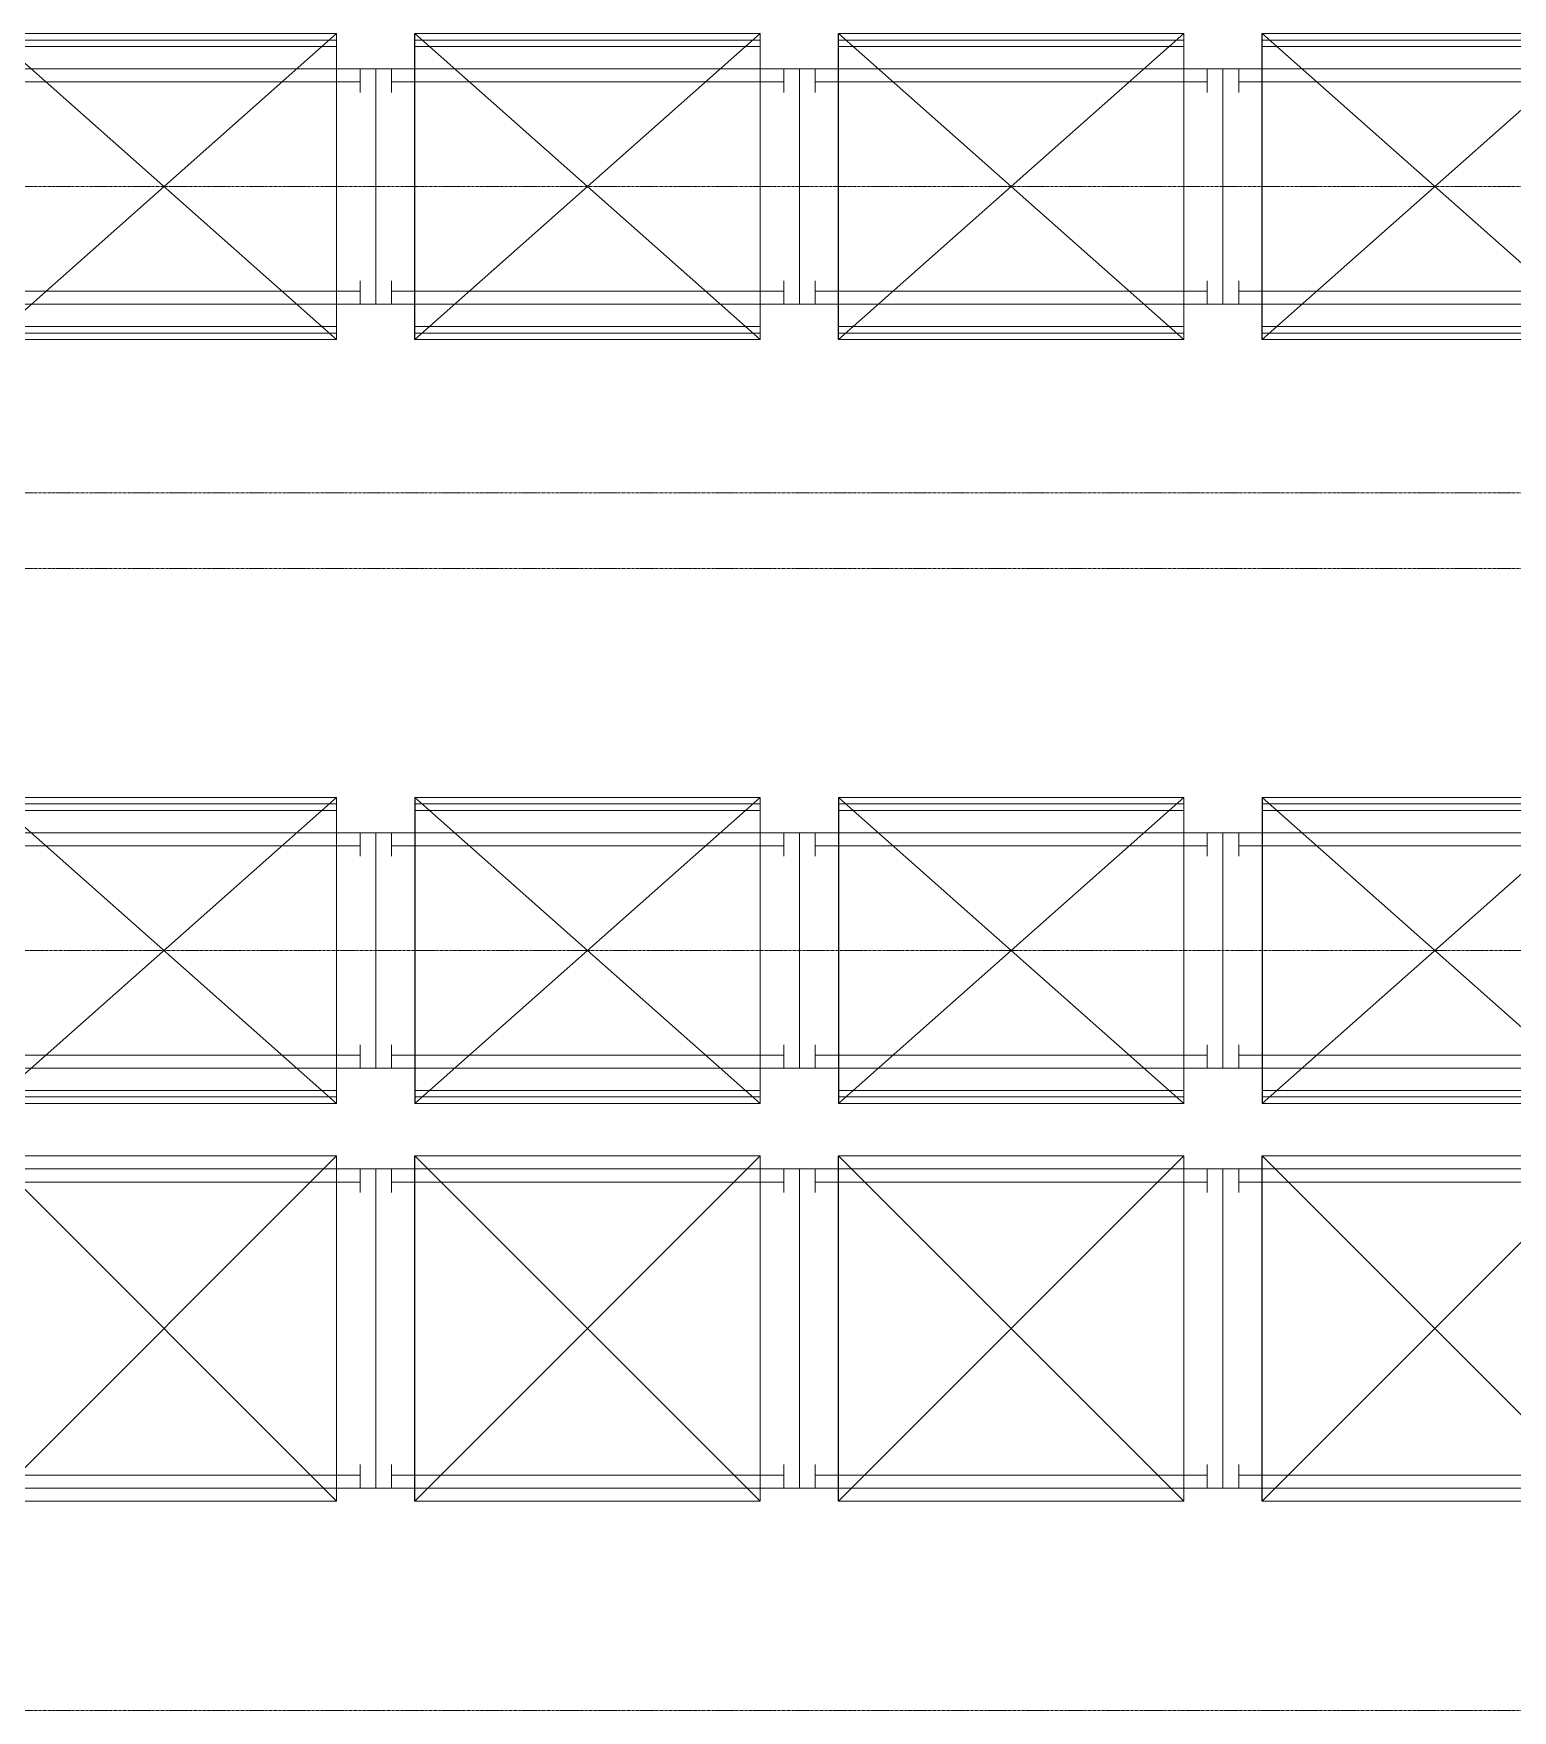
# Model space of a CAD drawing. Header units: millimetres. Extents: x -67280 to 67280, y -47520 to 47520.
# Drawn here: x 143 to 5799, y -18397 to -11987 of the extents above; entities that cross this region are included whole.
import ezdxf

# ---------------------------------------------------------------- set-up
doc = ezdxf.new("R2010")
doc.units = ezdxf.units.MM
doc.linetypes.add('点画线', pattern=[18, 12, -2, 2, -2])
for name, color, linetype, lineweight in [('ACADloading', 57, 'Continuous', 18), ('ACADRackFrame', 5, 'Continuous', 18), ('ACAD细实线层', 3, 'Continuous', 18), ('中心线层', 1, '点画线', 18), ('尺寸线层', 4, 'Continuous', 18)]:
    doc.layers.add(name, color=color, linetype=linetype, lineweight=lineweight)

# ---------------------------------------------------------------- blocks, each defined once
blk = doc.blocks.new('*X225')
at = {"layer": 'ACADloading', "color": 3, "linetype": 'Continuous', "lineweight": 18}
for p, q in [((1530, 1320), (210, 1320.1)), ((210, 1320.1), (1530, 0)), ((210, 0), (210, 1320)), ((210, 0), (210, 1320)), ((210, 0), (210, 1320)), ((210, 0), (210, 1320)), ((210, 1320), (210, 0)), ((210, 1320), (210, 0)), ((210, 1320), (210, 0)), ((1530, 1320), (210, 0)), ((1490, 1320), (250, 1320)), ((1530, 0), (1530, 1320)), ((210, 820), (210, 1280)), ((210, 820), (210, 1280)), ((1530, 0), (210, 0))]:
    blk.add_line(p, q, dxfattribs=at)
at = {"layer": 'ACADloading', "color": 3, "linetype": 'Continuous', "lineweight": 25}
blk.add_line((210, 0), (210, 1320), dxfattribs=at)
at = {"layer": 'ACADloading', "linetype": 'Continuous', "lineweight": 18}
for p, q in [((1490, 1320), (250, 1320)), ((1490, 1320), (250, 1320)), ((1530, 0), (250, 0)), ((1530, 0), (250, 0)), ((1530, 0), (250, 0))]:
    blk.add_line(p, q, dxfattribs=at)
at = {"layer": 'ACADloading', "color": 5, "linetype": 'Continuous', "lineweight": 18}
blk.add_line((1530, 0), (1530, 1320), dxfattribs=at)
blk.add_line((1530, 0), (1530, 1320), dxfattribs=at)
blk.add_line((1530, 0), (1530, 1320), dxfattribs=at)
blk.add_line((1530, 0), (1530, 1320), dxfattribs=at)
blk.add_line((1530, 0), (1530, 1320), dxfattribs=at)
blk.add_line((1530, 0), (1530, 1320), dxfattribs=at)
at = {"layer": 'ACADRackFrame', "linetype": 'Continuous', "lineweight": 18}
for p, q in [((120, 1270), (1620, 1270)), ((1620, 1220), (120, 1220)), ((1620, 100), (120, 100)), ((120, 50), (1620, 50))]:
    blk.add_line(p, q, dxfattribs=at)
for points in [[(120, 1180), (120, 1270), (0, 1270), (0, 1180)], [(60, 50), (60, 1270)], [(1620, 1180), (1620, 1270), (1740, 1270), (1740, 1180)], [(1680, 50), (1680, 1270)], [(120, 140), (120, 50), (0, 50), (0, 140)], [(1620, 140), (1620, 50), (1740, 50), (1740, 140)]]:
    blk.add_lwpolyline(points, dxfattribs=at)
blk = doc.blocks.new('*X226')
at = {"layer": 'ACADloading', "color": 3, "linetype": 'Continuous', "lineweight": 18}
for p, q in [((1530, 1320), (210, 1320.1)), ((210, 1320.1), (1530, 0)), ((210, 0), (210, 1320)), ((210, 0), (210, 1320)), ((210, 0), (210, 1320)), ((210, 0), (210, 1320)), ((210, 1320), (210, 0)), ((210, 1320), (210, 0)), ((210, 1320), (210, 0)), ((1530, 1320), (210, 0)), ((1490, 1320), (250, 1320)), ((1530, 0), (1530, 1320)), ((210, 820), (210, 1280)), ((210, 820), (210, 1280)), ((1530, 0), (210, 0))]:
    blk.add_line(p, q, dxfattribs=at)
at = {"layer": 'ACADloading', "color": 3, "linetype": 'Continuous', "lineweight": 25}
blk.add_line((210, 0), (210, 1320), dxfattribs=at)
at = {"layer": 'ACADloading', "linetype": 'Continuous', "lineweight": 18}
for p, q in [((1490, 1320), (250, 1320)), ((1490, 1320), (250, 1320)), ((1530, 0), (250, 0)), ((1530, 0), (250, 0)), ((1530, 0), (250, 0))]:
    blk.add_line(p, q, dxfattribs=at)
at = {"layer": 'ACADloading', "color": 5, "linetype": 'Continuous', "lineweight": 18}
blk.add_line((1530, 0), (1530, 1320), dxfattribs=at)
blk.add_line((1530, 0), (1530, 1320), dxfattribs=at)
blk.add_line((1530, 0), (1530, 1320), dxfattribs=at)
blk.add_line((1530, 0), (1530, 1320), dxfattribs=at)
blk.add_line((1530, 0), (1530, 1320), dxfattribs=at)
blk.add_line((1530, 0), (1530, 1320), dxfattribs=at)
at = {"layer": 'ACADRackFrame', "linetype": 'Continuous', "lineweight": 18}
for p, q in [((120, 1270), (1620, 1270)), ((1620, 1220), (120, 1220)), ((1620, 100), (120, 100)), ((120, 50), (1620, 50))]:
    blk.add_line(p, q, dxfattribs=at)
for points in [[(120, 1180), (120, 1270), (0, 1270), (0, 1180)], [(60, 50), (60, 1270)], [(1620, 1180), (1620, 1270), (1740, 1270), (1740, 1180)], [(1680, 50), (1680, 1270)], [(120, 140), (120, 50), (0, 50), (0, 140)], [(1620, 140), (1620, 50), (1740, 50), (1740, 140)]]:
    blk.add_lwpolyline(points, dxfattribs=at)
blk = doc.blocks.new('*X227')
at = {"layer": 'ACADloading', "color": 3, "linetype": 'Continuous', "lineweight": 18}
for p, q in [((1530, 1320), (210, 1320.1)), ((210, 1320.1), (1530, 0)), ((210, 0), (210, 1320)), ((210, 0), (210, 1320)), ((210, 0), (210, 1320)), ((210, 0), (210, 1320)), ((210, 1320), (210, 0)), ((210, 1320), (210, 0)), ((210, 1320), (210, 0)), ((1530, 1320), (210, 0)), ((1490, 1320), (250, 1320)), ((1530, 0), (1530, 1320)), ((210, 820), (210, 1280)), ((210, 820), (210, 1280)), ((1530, 0), (210, 0))]:
    blk.add_line(p, q, dxfattribs=at)
at = {"layer": 'ACADloading', "color": 3, "linetype": 'Continuous', "lineweight": 25}
blk.add_line((210, 0), (210, 1320), dxfattribs=at)
at = {"layer": 'ACADloading', "linetype": 'Continuous', "lineweight": 18}
for p, q in [((1490, 1320), (250, 1320)), ((1490, 1320), (250, 1320)), ((1530, 0), (250, 0)), ((1530, 0), (250, 0)), ((1530, 0), (250, 0))]:
    blk.add_line(p, q, dxfattribs=at)
at = {"layer": 'ACADloading', "color": 5, "linetype": 'Continuous', "lineweight": 18}
blk.add_line((1530, 0), (1530, 1320), dxfattribs=at)
blk.add_line((1530, 0), (1530, 1320), dxfattribs=at)
blk.add_line((1530, 0), (1530, 1320), dxfattribs=at)
blk.add_line((1530, 0), (1530, 1320), dxfattribs=at)
blk.add_line((1530, 0), (1530, 1320), dxfattribs=at)
blk.add_line((1530, 0), (1530, 1320), dxfattribs=at)
at = {"layer": 'ACADRackFrame', "linetype": 'Continuous', "lineweight": 18}
for p, q in [((120, 1270), (1620, 1270)), ((1620, 1220), (120, 1220)), ((1620, 100), (120, 100)), ((120, 50), (1620, 50))]:
    blk.add_line(p, q, dxfattribs=at)
for points in [[(120, 1180), (120, 1270), (0, 1270), (0, 1180)], [(60, 50), (60, 1270)], [(1620, 1180), (1620, 1270), (1740, 1270), (1740, 1180)], [(1680, 50), (1680, 1270)], [(120, 140), (120, 50), (0, 50), (0, 140)], [(1620, 140), (1620, 50), (1740, 50), (1740, 140)]]:
    blk.add_lwpolyline(points, dxfattribs=at)
blk = doc.blocks.new('*X228')
at = {"layer": 'ACADloading', "color": 3, "linetype": 'Continuous', "lineweight": 18}
for p, q in [((1530, 1320), (210, 1320.1)), ((210, 1320.1), (1530, 0)), ((210, 0), (210, 1320)), ((210, 0), (210, 1320)), ((210, 0), (210, 1320)), ((210, 0), (210, 1320)), ((210, 1320), (210, 0)), ((210, 1320), (210, 0)), ((210, 1320), (210, 0)), ((1530, 1320), (210, 0)), ((1490, 1320), (250, 1320)), ((1530, 0), (1530, 1320)), ((210, 820), (210, 1280)), ((210, 820), (210, 1280)), ((1530, 0), (210, 0))]:
    blk.add_line(p, q, dxfattribs=at)
at = {"layer": 'ACADloading', "color": 3, "linetype": 'Continuous', "lineweight": 25}
blk.add_line((210, 0), (210, 1320), dxfattribs=at)
at = {"layer": 'ACADloading', "linetype": 'Continuous', "lineweight": 18}
for p, q in [((1490, 1320), (250, 1320)), ((1490, 1320), (250, 1320)), ((1530, 0), (250, 0)), ((1530, 0), (250, 0)), ((1530, 0), (250, 0))]:
    blk.add_line(p, q, dxfattribs=at)
at = {"layer": 'ACADloading', "color": 5, "linetype": 'Continuous', "lineweight": 18}
blk.add_line((1530, 0), (1530, 1320), dxfattribs=at)
blk.add_line((1530, 0), (1530, 1320), dxfattribs=at)
blk.add_line((1530, 0), (1530, 1320), dxfattribs=at)
blk.add_line((1530, 0), (1530, 1320), dxfattribs=at)
blk.add_line((1530, 0), (1530, 1320), dxfattribs=at)
blk.add_line((1530, 0), (1530, 1320), dxfattribs=at)
at = {"layer": 'ACADRackFrame', "linetype": 'Continuous', "lineweight": 18}
for p, q in [((120, 1270), (1620, 1270)), ((1620, 1220), (120, 1220)), ((1620, 100), (120, 100)), ((120, 50), (1620, 50))]:
    blk.add_line(p, q, dxfattribs=at)
for points in [[(120, 1180), (120, 1270), (0, 1270), (0, 1180)], [(60, 50), (60, 1270)], [(1620, 1180), (1620, 1270), (1740, 1270), (1740, 1180)], [(1680, 50), (1680, 1270)], [(120, 140), (120, 50), (0, 50), (0, 140)], [(1620, 140), (1620, 50), (1740, 50), (1740, 140)]]:
    blk.add_lwpolyline(points, dxfattribs=at)
blk = doc.blocks.new('*X218')
at = {"layer": 'ACAD细实线层', "linetype": 'Continuous', "lineweight": 18}
for name, p in [('*X228', (12900, 865)), ('*X227', (14520, 865)), ('*X226', (16140, 865)), ('*X225', (17760, 865))]:
    blk.add_blockref(name, p, dxfattribs=at)
blk = doc.blocks.new('*X342')
at = {"layer": 'ACADloading', "color": 6, "linetype": 'Continuous', "lineweight": 18}
for p, q in [((1530, -75), (210, -75)), ((210, -75), (210, -1245)), ((210, -75), (210, -1245)), ((210, -75), (210, -1245)), ((210, -75), (210, -1245)), ((210, -1245), (210, -75)), ((210, -1245), (210, -75)), ((210, -1245), (210, -75)), ((210, -1245.1), (1530, -75)), ((1530, -1245), (210, -75)), ((1530, -75), (1530, -1245)), ((1530, -75), (1530, -1245)), ((1530, -75), (1530, -1245)), ((1530, -75), (1530, -1245)), ((1530, -75), (1530, -1245)), ((1530, -75), (1530, -1245)), ((1530, -75), (1530, -1245)), ((210, -820), (210, -1120)), ((210, -820), (210, -1120)), ((1530, -1245), (210, -1245.1)), ((1490, -1245), (250, -1245))]:
    blk.add_line(p, q, dxfattribs=at)
at = {"layer": 'ACADloading', "color": 6, "linetype": 'Continuous', "lineweight": 25}
blk.add_line((210, -75), (210, -1245), dxfattribs=at)
at = {"layer": 'ACADloading', "linetype": 'Continuous', "lineweight": 18}
for p, q in [((1530, -75), (250, -75)), ((1530, -75), (250, -75)), ((1530, -75), (250, -75)), ((1490, -1245), (250, -1245)), ((1490, -1245), (250, -1245))]:
    blk.add_line(p, q, dxfattribs=at)
at = {"layer": 'ACADRackFrame', "linetype": 'Continuous', "lineweight": 18}
for p, q in [((120, -210), (1620, -210)), ((1620, -260), (120, -260)), ((1620, -1060), (120, -1060)), ((120, -1110), (1620, -1110))]:
    blk.add_line(p, q, dxfattribs=at)
for points in [[(120, -300), (120, -210), (0, -210), (0, -300)], [(60, -210), (60, -1110)], [(1620, -300), (1620, -210), (1740, -210), (1740, -300)], [(1680, -210), (1680, -1110)], [(120, -1020), (120, -1110), (0, -1110), (0, -1020)], [(1620, -1020), (1620, -1110), (1740, -1110), (1740, -1020)]]:
    blk.add_lwpolyline(points, dxfattribs=at)
at = {"layer": '尺寸线层', "color": 216}
for p, q in [((1530, -100), (210, -100)), ((1530, -1220), (210, -1220))]:
    blk.add_line(p, q, dxfattribs=at)
at = {"layer": '尺寸线层', "color": 136}
for p, q in [((1530, -125), (210, -125)), ((1530, -1195), (210, -1195))]:
    blk.add_line(p, q, dxfattribs=at)
blk = doc.blocks.new('*X341')
at = {"layer": 'ACAD细实线层', "linetype": 'Continuous', "lineweight": 18}
blk.add_blockref('*X342', (-870, 660), dxfattribs=at)
blk = doc.blocks.new('*X344')
at = {"layer": 'ACADloading', "color": 6, "linetype": 'Continuous', "lineweight": 18}
for p, q in [((1530, -75), (210, -75)), ((210, -75), (210, -1245)), ((210, -75), (210, -1245)), ((210, -75), (210, -1245)), ((210, -75), (210, -1245)), ((210, -1245), (210, -75)), ((210, -1245), (210, -75)), ((210, -1245), (210, -75)), ((210, -1245.1), (1530, -75)), ((1530, -1245), (210, -75)), ((1530, -75), (1530, -1245)), ((1530, -75), (1530, -1245)), ((1530, -75), (1530, -1245)), ((1530, -75), (1530, -1245)), ((1530, -75), (1530, -1245)), ((1530, -75), (1530, -1245)), ((1530, -75), (1530, -1245)), ((210, -820), (210, -1120)), ((210, -820), (210, -1120)), ((1530, -1245), (210, -1245.1)), ((1490, -1245), (250, -1245))]:
    blk.add_line(p, q, dxfattribs=at)
at = {"layer": 'ACADloading', "color": 6, "linetype": 'Continuous', "lineweight": 25}
blk.add_line((210, -75), (210, -1245), dxfattribs=at)
at = {"layer": 'ACADloading', "linetype": 'Continuous', "lineweight": 18}
for p, q in [((1530, -75), (250, -75)), ((1530, -75), (250, -75)), ((1530, -75), (250, -75)), ((1490, -1245), (250, -1245)), ((1490, -1245), (250, -1245))]:
    blk.add_line(p, q, dxfattribs=at)
at = {"layer": 'ACADRackFrame', "linetype": 'Continuous', "lineweight": 18}
for p, q in [((120, -210), (1620, -210)), ((1620, -260), (120, -260)), ((1620, -1060), (120, -1060)), ((120, -1110), (1620, -1110))]:
    blk.add_line(p, q, dxfattribs=at)
for points in [[(120, -300), (120, -210), (0, -210), (0, -300)], [(60, -210), (60, -1110)], [(1620, -300), (1620, -210), (1740, -210), (1740, -300)], [(1680, -210), (1680, -1110)], [(120, -1020), (120, -1110), (0, -1110), (0, -1020)], [(1620, -1020), (1620, -1110), (1740, -1110), (1740, -1020)]]:
    blk.add_lwpolyline(points, dxfattribs=at)
at = {"layer": '尺寸线层', "color": 216}
for p, q in [((1530, -100), (210, -100)), ((1530, -1220), (210, -1220))]:
    blk.add_line(p, q, dxfattribs=at)
at = {"layer": '尺寸线层', "color": 136}
for p, q in [((1530, -125), (210, -125)), ((1530, -1195), (210, -1195))]:
    blk.add_line(p, q, dxfattribs=at)
blk = doc.blocks.new('*X343')
at = {"layer": 'ACAD细实线层', "linetype": 'Continuous', "lineweight": 18}
blk.add_blockref('*X344', (-870, 660), dxfattribs=at)
blk = doc.blocks.new('*X346')
at = {"layer": 'ACADloading', "color": 6, "linetype": 'Continuous', "lineweight": 18}
for p, q in [((1530, -75), (210, -75)), ((210, -75), (210, -1245)), ((210, -75), (210, -1245)), ((210, -75), (210, -1245)), ((210, -75), (210, -1245)), ((210, -1245), (210, -75)), ((210, -1245), (210, -75)), ((210, -1245), (210, -75)), ((210, -1245.1), (1530, -75)), ((1530, -1245), (210, -75)), ((1530, -75), (1530, -1245)), ((1530, -75), (1530, -1245)), ((1530, -75), (1530, -1245)), ((1530, -75), (1530, -1245)), ((1530, -75), (1530, -1245)), ((1530, -75), (1530, -1245)), ((1530, -75), (1530, -1245)), ((210, -820), (210, -1120)), ((210, -820), (210, -1120)), ((1530, -1245), (210, -1245.1)), ((1490, -1245), (250, -1245))]:
    blk.add_line(p, q, dxfattribs=at)
at = {"layer": 'ACADloading', "color": 6, "linetype": 'Continuous', "lineweight": 25}
blk.add_line((210, -75), (210, -1245), dxfattribs=at)
at = {"layer": 'ACADloading', "linetype": 'Continuous', "lineweight": 18}
for p, q in [((1530, -75), (250, -75)), ((1530, -75), (250, -75)), ((1530, -75), (250, -75)), ((1490, -1245), (250, -1245)), ((1490, -1245), (250, -1245))]:
    blk.add_line(p, q, dxfattribs=at)
at = {"layer": 'ACADRackFrame', "linetype": 'Continuous', "lineweight": 18}
for p, q in [((120, -210), (1620, -210)), ((1620, -260), (120, -260)), ((1620, -1060), (120, -1060)), ((120, -1110), (1620, -1110))]:
    blk.add_line(p, q, dxfattribs=at)
for points in [[(120, -300), (120, -210), (0, -210), (0, -300)], [(60, -210), (60, -1110)], [(1620, -300), (1620, -210), (1740, -210), (1740, -300)], [(1680, -210), (1680, -1110)], [(120, -1020), (120, -1110), (0, -1110), (0, -1020)], [(1620, -1020), (1620, -1110), (1740, -1110), (1740, -1020)]]:
    blk.add_lwpolyline(points, dxfattribs=at)
at = {"layer": '尺寸线层', "color": 216}
for p, q in [((1530, -100), (210, -100)), ((1530, -1220), (210, -1220))]:
    blk.add_line(p, q, dxfattribs=at)
at = {"layer": '尺寸线层', "color": 136}
for p, q in [((1530, -125), (210, -125)), ((1530, -1195), (210, -1195))]:
    blk.add_line(p, q, dxfattribs=at)
blk = doc.blocks.new('*X345')
at = {"layer": 'ACAD细实线层', "linetype": 'Continuous', "lineweight": 18}
blk.add_blockref('*X346', (-870, 660), dxfattribs=at)
blk = doc.blocks.new('*X348')
at = {"layer": 'ACADloading', "color": 6, "linetype": 'Continuous', "lineweight": 18}
for p, q in [((1530, -75), (210, -75)), ((210, -75), (210, -1245)), ((210, -75), (210, -1245)), ((210, -75), (210, -1245)), ((210, -75), (210, -1245)), ((210, -1245), (210, -75)), ((210, -1245), (210, -75)), ((210, -1245), (210, -75)), ((210, -1245.1), (1530, -75)), ((1530, -1245), (210, -75)), ((1530, -75), (1530, -1245)), ((1530, -75), (1530, -1245)), ((1530, -75), (1530, -1245)), ((1530, -75), (1530, -1245)), ((1530, -75), (1530, -1245)), ((1530, -75), (1530, -1245)), ((1530, -75), (1530, -1245)), ((210, -820), (210, -1120)), ((210, -820), (210, -1120)), ((1530, -1245), (210, -1245.1)), ((1490, -1245), (250, -1245))]:
    blk.add_line(p, q, dxfattribs=at)
at = {"layer": 'ACADloading', "color": 6, "linetype": 'Continuous', "lineweight": 25}
blk.add_line((210, -75), (210, -1245), dxfattribs=at)
at = {"layer": 'ACADloading', "linetype": 'Continuous', "lineweight": 18}
for p, q in [((1530, -75), (250, -75)), ((1530, -75), (250, -75)), ((1530, -75), (250, -75)), ((1490, -1245), (250, -1245)), ((1490, -1245), (250, -1245))]:
    blk.add_line(p, q, dxfattribs=at)
at = {"layer": 'ACADRackFrame', "linetype": 'Continuous', "lineweight": 18}
for p, q in [((120, -210), (1620, -210)), ((1620, -260), (120, -260)), ((1620, -1060), (120, -1060)), ((120, -1110), (1620, -1110))]:
    blk.add_line(p, q, dxfattribs=at)
for points in [[(120, -300), (120, -210), (0, -210), (0, -300)], [(60, -210), (60, -1110)], [(1620, -300), (1620, -210), (1740, -210), (1740, -300)], [(1680, -210), (1680, -1110)], [(120, -1020), (120, -1110), (0, -1110), (0, -1020)], [(1620, -1020), (1620, -1110), (1740, -1110), (1740, -1020)]]:
    blk.add_lwpolyline(points, dxfattribs=at)
at = {"layer": '尺寸线层', "color": 216}
for p, q in [((1530, -100), (210, -100)), ((1530, -1220), (210, -1220))]:
    blk.add_line(p, q, dxfattribs=at)
at = {"layer": '尺寸线层', "color": 136}
for p, q in [((1530, -125), (210, -125)), ((1530, -1195), (210, -1195))]:
    blk.add_line(p, q, dxfattribs=at)
blk = doc.blocks.new('*X347')
at = {"layer": 'ACAD细实线层', "linetype": 'Continuous', "lineweight": 18}
blk.add_blockref('*X348', (-870, 660), dxfattribs=at)
blk = doc.blocks.new('*X379')
at = {"layer": 'ACADloading', "color": 6, "linetype": 'Continuous', "lineweight": 18}
for p, q in [((1530, 1245), (210, 1245.1)), ((210, 1245.1), (1530, 75)), ((210, 75), (210, 1245)), ((210, 75), (210, 1245)), ((210, 75), (210, 1245)), ((210, 75), (210, 1245)), ((210, 1245), (210, 75)), ((210, 1245), (210, 75)), ((210, 1245), (210, 75)), ((1530, 1245), (210, 75)), ((1490, 1245), (250, 1245)), ((1530, 75), (1530, 1245)), ((1530, 75), (1530, 1245)), ((1530, 75), (1530, 1245)), ((1530, 75), (1530, 1245)), ((1530, 75), (1530, 1245)), ((1530, 75), (1530, 1245)), ((1530, 75), (1530, 1245)), ((210, 820), (210, 1120)), ((210, 820), (210, 1120)), ((1530, 75), (210, 75))]:
    blk.add_line(p, q, dxfattribs=at)
at = {"layer": 'ACADloading', "color": 6, "linetype": 'Continuous', "lineweight": 25}
blk.add_line((210, 75), (210, 1245), dxfattribs=at)
at = {"layer": 'ACADloading', "linetype": 'Continuous', "lineweight": 18}
for p, q in [((1490, 1245), (250, 1245)), ((1490, 1245), (250, 1245)), ((1530, 75), (250, 75)), ((1530, 75), (250, 75)), ((1530, 75), (250, 75))]:
    blk.add_line(p, q, dxfattribs=at)
at = {"layer": 'ACADRackFrame', "linetype": 'Continuous', "lineweight": 18}
for p, q in [((120, 1110), (1620, 1110)), ((1620, 1060), (120, 1060)), ((1620, 260), (120, 260)), ((120, 210), (1620, 210))]:
    blk.add_line(p, q, dxfattribs=at)
for points in [[(120, 1020), (120, 1110), (0, 1110), (0, 1020)], [(60, 210), (60, 1110)], [(1620, 1020), (1620, 1110), (1740, 1110), (1740, 1020)], [(1680, 210), (1680, 1110)], [(120, 300), (120, 210), (0, 210), (0, 300)], [(1620, 300), (1620, 210), (1740, 210), (1740, 300)]]:
    blk.add_lwpolyline(points, dxfattribs=at)
at = {"layer": '尺寸线层', "color": 216}
for p, q in [((1530, 1220), (210, 1220)), ((1530, 100), (210, 100))]:
    blk.add_line(p, q, dxfattribs=at)
at = {"layer": '尺寸线层', "color": 136}
for p, q in [((1530, 1195), (210, 1195)), ((1530, 125), (210, 125))]:
    blk.add_line(p, q, dxfattribs=at)
blk = doc.blocks.new('*X378')
at = {"layer": 'ACAD细实线层', "linetype": 'Continuous', "lineweight": 18}
blk.add_blockref('*X379', (-870, -660), dxfattribs=at)
blk = doc.blocks.new('*X381')
at = {"layer": 'ACADloading', "color": 6, "linetype": 'Continuous', "lineweight": 18}
for p, q in [((1530, 1245), (210, 1245.1)), ((210, 1245.1), (1530, 75)), ((210, 75), (210, 1245)), ((210, 75), (210, 1245)), ((210, 75), (210, 1245)), ((210, 75), (210, 1245)), ((210, 1245), (210, 75)), ((210, 1245), (210, 75)), ((210, 1245), (210, 75)), ((1530, 1245), (210, 75)), ((1490, 1245), (250, 1245)), ((1530, 75), (1530, 1245)), ((1530, 75), (1530, 1245)), ((1530, 75), (1530, 1245)), ((1530, 75), (1530, 1245)), ((1530, 75), (1530, 1245)), ((1530, 75), (1530, 1245)), ((1530, 75), (1530, 1245)), ((210, 820), (210, 1120)), ((210, 820), (210, 1120)), ((1530, 75), (210, 75))]:
    blk.add_line(p, q, dxfattribs=at)
at = {"layer": 'ACADloading', "color": 6, "linetype": 'Continuous', "lineweight": 25}
blk.add_line((210, 75), (210, 1245), dxfattribs=at)
at = {"layer": 'ACADloading', "linetype": 'Continuous', "lineweight": 18}
for p, q in [((1490, 1245), (250, 1245)), ((1490, 1245), (250, 1245)), ((1530, 75), (250, 75)), ((1530, 75), (250, 75)), ((1530, 75), (250, 75))]:
    blk.add_line(p, q, dxfattribs=at)
at = {"layer": 'ACADRackFrame', "linetype": 'Continuous', "lineweight": 18}
for p, q in [((120, 1110), (1620, 1110)), ((1620, 1060), (120, 1060)), ((1620, 260), (120, 260)), ((120, 210), (1620, 210))]:
    blk.add_line(p, q, dxfattribs=at)
for points in [[(120, 1020), (120, 1110), (0, 1110), (0, 1020)], [(60, 210), (60, 1110)], [(1620, 1020), (1620, 1110), (1740, 1110), (1740, 1020)], [(1680, 210), (1680, 1110)], [(120, 300), (120, 210), (0, 210), (0, 300)], [(1620, 300), (1620, 210), (1740, 210), (1740, 300)]]:
    blk.add_lwpolyline(points, dxfattribs=at)
at = {"layer": '尺寸线层', "color": 216}
for p, q in [((1530, 1220), (210, 1220)), ((1530, 100), (210, 100))]:
    blk.add_line(p, q, dxfattribs=at)
at = {"layer": '尺寸线层', "color": 136}
for p, q in [((1530, 1195), (210, 1195)), ((1530, 125), (210, 125))]:
    blk.add_line(p, q, dxfattribs=at)
blk = doc.blocks.new('*X380')
at = {"layer": 'ACAD细实线层', "linetype": 'Continuous', "lineweight": 18}
blk.add_blockref('*X381', (-870, -660), dxfattribs=at)
blk = doc.blocks.new('*X383')
at = {"layer": 'ACADloading', "color": 6, "linetype": 'Continuous', "lineweight": 18}
for p, q in [((1530, 1245), (210, 1245.1)), ((210, 1245.1), (1530, 75)), ((210, 75), (210, 1245)), ((210, 75), (210, 1245)), ((210, 75), (210, 1245)), ((210, 75), (210, 1245)), ((210, 1245), (210, 75)), ((210, 1245), (210, 75)), ((210, 1245), (210, 75)), ((1530, 1245), (210, 75)), ((1490, 1245), (250, 1245)), ((1530, 75), (1530, 1245)), ((1530, 75), (1530, 1245)), ((1530, 75), (1530, 1245)), ((1530, 75), (1530, 1245)), ((1530, 75), (1530, 1245)), ((1530, 75), (1530, 1245)), ((1530, 75), (1530, 1245)), ((210, 820), (210, 1120)), ((210, 820), (210, 1120)), ((1530, 75), (210, 75))]:
    blk.add_line(p, q, dxfattribs=at)
at = {"layer": 'ACADloading', "color": 6, "linetype": 'Continuous', "lineweight": 25}
blk.add_line((210, 75), (210, 1245), dxfattribs=at)
at = {"layer": 'ACADloading', "linetype": 'Continuous', "lineweight": 18}
for p, q in [((1490, 1245), (250, 1245)), ((1490, 1245), (250, 1245)), ((1530, 75), (250, 75)), ((1530, 75), (250, 75)), ((1530, 75), (250, 75))]:
    blk.add_line(p, q, dxfattribs=at)
at = {"layer": 'ACADRackFrame', "linetype": 'Continuous', "lineweight": 18}
for p, q in [((120, 1110), (1620, 1110)), ((1620, 1060), (120, 1060)), ((1620, 260), (120, 260)), ((120, 210), (1620, 210))]:
    blk.add_line(p, q, dxfattribs=at)
for points in [[(120, 1020), (120, 1110), (0, 1110), (0, 1020)], [(60, 210), (60, 1110)], [(1620, 1020), (1620, 1110), (1740, 1110), (1740, 1020)], [(1680, 210), (1680, 1110)], [(120, 300), (120, 210), (0, 210), (0, 300)], [(1620, 300), (1620, 210), (1740, 210), (1740, 300)]]:
    blk.add_lwpolyline(points, dxfattribs=at)
at = {"layer": '尺寸线层', "color": 216}
for p, q in [((1530, 1220), (210, 1220)), ((1530, 100), (210, 100))]:
    blk.add_line(p, q, dxfattribs=at)
at = {"layer": '尺寸线层', "color": 136}
for p, q in [((1530, 1195), (210, 1195)), ((1530, 125), (210, 125))]:
    blk.add_line(p, q, dxfattribs=at)
blk = doc.blocks.new('*X382')
at = {"layer": 'ACAD细实线层', "linetype": 'Continuous', "lineweight": 18}
blk.add_blockref('*X383', (-870, -660), dxfattribs=at)
blk = doc.blocks.new('*X385')
at = {"layer": 'ACADloading', "color": 6, "linetype": 'Continuous', "lineweight": 18}
for p, q in [((1530, 1245), (210, 1245.1)), ((210, 1245.1), (1530, 75)), ((210, 75), (210, 1245)), ((210, 75), (210, 1245)), ((210, 75), (210, 1245)), ((210, 75), (210, 1245)), ((210, 1245), (210, 75)), ((210, 1245), (210, 75)), ((210, 1245), (210, 75)), ((1530, 1245), (210, 75)), ((1490, 1245), (250, 1245)), ((1530, 75), (1530, 1245)), ((1530, 75), (1530, 1245)), ((1530, 75), (1530, 1245)), ((1530, 75), (1530, 1245)), ((1530, 75), (1530, 1245)), ((1530, 75), (1530, 1245)), ((1530, 75), (1530, 1245)), ((210, 820), (210, 1120)), ((210, 820), (210, 1120)), ((1530, 75), (210, 75))]:
    blk.add_line(p, q, dxfattribs=at)
at = {"layer": 'ACADloading', "color": 6, "linetype": 'Continuous', "lineweight": 25}
blk.add_line((210, 75), (210, 1245), dxfattribs=at)
at = {"layer": 'ACADloading', "linetype": 'Continuous', "lineweight": 18}
for p, q in [((1490, 1245), (250, 1245)), ((1490, 1245), (250, 1245)), ((1530, 75), (250, 75)), ((1530, 75), (250, 75)), ((1530, 75), (250, 75))]:
    blk.add_line(p, q, dxfattribs=at)
at = {"layer": 'ACADRackFrame', "linetype": 'Continuous', "lineweight": 18}
for p, q in [((120, 1110), (1620, 1110)), ((1620, 1060), (120, 1060)), ((1620, 260), (120, 260)), ((120, 210), (1620, 210))]:
    blk.add_line(p, q, dxfattribs=at)
for points in [[(120, 1020), (120, 1110), (0, 1110), (0, 1020)], [(60, 210), (60, 1110)], [(1620, 1020), (1620, 1110), (1740, 1110), (1740, 1020)], [(1680, 210), (1680, 1110)], [(120, 300), (120, 210), (0, 210), (0, 300)], [(1620, 300), (1620, 210), (1740, 210), (1740, 300)]]:
    blk.add_lwpolyline(points, dxfattribs=at)
at = {"layer": '尺寸线层', "color": 216}
for p, q in [((1530, 1220), (210, 1220)), ((1530, 100), (210, 100))]:
    blk.add_line(p, q, dxfattribs=at)
at = {"layer": '尺寸线层', "color": 136}
for p, q in [((1530, 1195), (210, 1195)), ((1530, 125), (210, 125))]:
    blk.add_line(p, q, dxfattribs=at)
blk = doc.blocks.new('*X384')
at = {"layer": 'ACAD细实线层', "linetype": 'Continuous', "lineweight": 18}
blk.add_blockref('*X385', (-870, -660), dxfattribs=at)

msp = doc.modelspace()

# ---------------------------------------------------------------- linework, layer by layer
at = {"layer": '中心线层'}
for p, q in [((16032.015, -12572.309), (-46007.985, -12572.309)), ((16032.015, -13742.309), (-46007.985, -13742.309)), ((16032.015, -14032.309), (-46007.985, -14032.309)), ((16032.015, -14032.309), (-46007.985, -14032.309)), ((22410.031, -15492.309), (-56073.679, -15492.309)), ((16032.015, -18397.309), (-46007.985, -18397.309)), ((16032.015, -18397.309), (-46007.985, -18397.309))]:
    msp.add_line(p, q, dxfattribs=at)
at = {"layer": '中心线层', "linetype": '点画线', "lineweight": 18}
msp.add_line((16032.015, -13742.309), (-46007.985, -13742.309), dxfattribs=at)

# ---------------------------------------------------------------- block references
at = {"layer": '尺寸线层'}
for name, p in [('*X378', (642.028, -12572.309)), ('*X380', (2262.028, -12572.309)), ('*X382', (3882.028, -12572.309)), ('*X384', (5502.028, -12572.309)), ('*X341', (642.028, -15492.324)), ('*X343', (2262.028, -15492.324)), ('*X345', (3882.028, -15492.324)), ('*X347', (5502.028, -15492.324)), ('*X218', (-13127.98, -18462.309))]:
    msp.add_blockref(name, p, dxfattribs=at)

doc.saveas('drawing.dxf')
